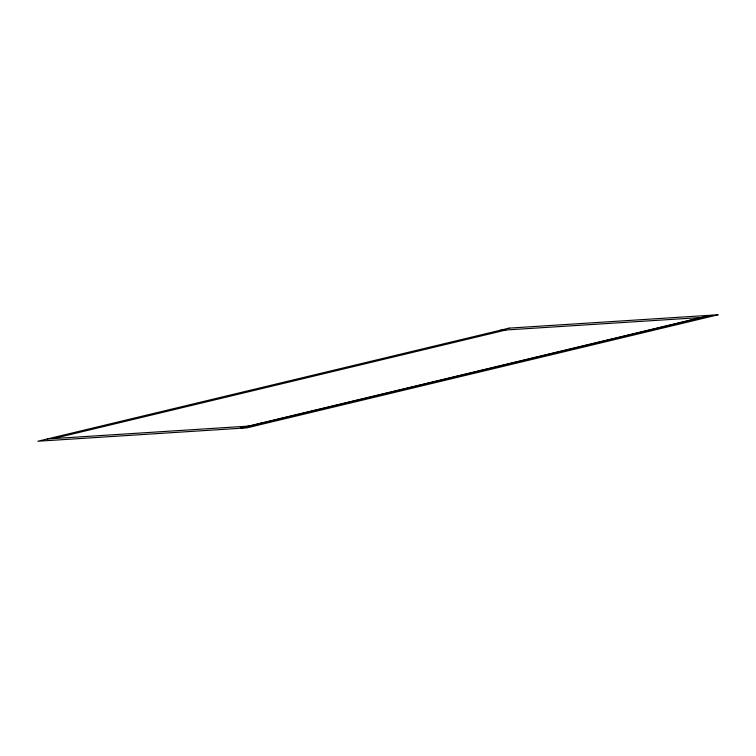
<?xml version="1.0" encoding="UTF-8"?>
<svg xmlns="http://www.w3.org/2000/svg" width="756" height="756" viewBox="0 0 756 756"><rect width="100%" height="100%" fill="white"/><g stroke="black" fill="none" stroke-linecap="round" stroke-linejoin="round"><path stroke-width="1.13" d="M53.496 438.575L505.962 329.994M499.688 330.391L700.935 317.529M688.366 320.544L689.935 320.44M678.935 322.803L680.504 322.708M270.468 420.827L272.037 420.733M261.037 423.095L262.606 422.991M47.222 438.971L248.469 426.11M509.109 328.132L37.8 441.239L239.047 428.368L710.356 315.261L509.109 328.132M711.925 315.167L240.616 428.265L246.891 427.868L718.2 314.761L711.925 315.167"/></g></svg>
